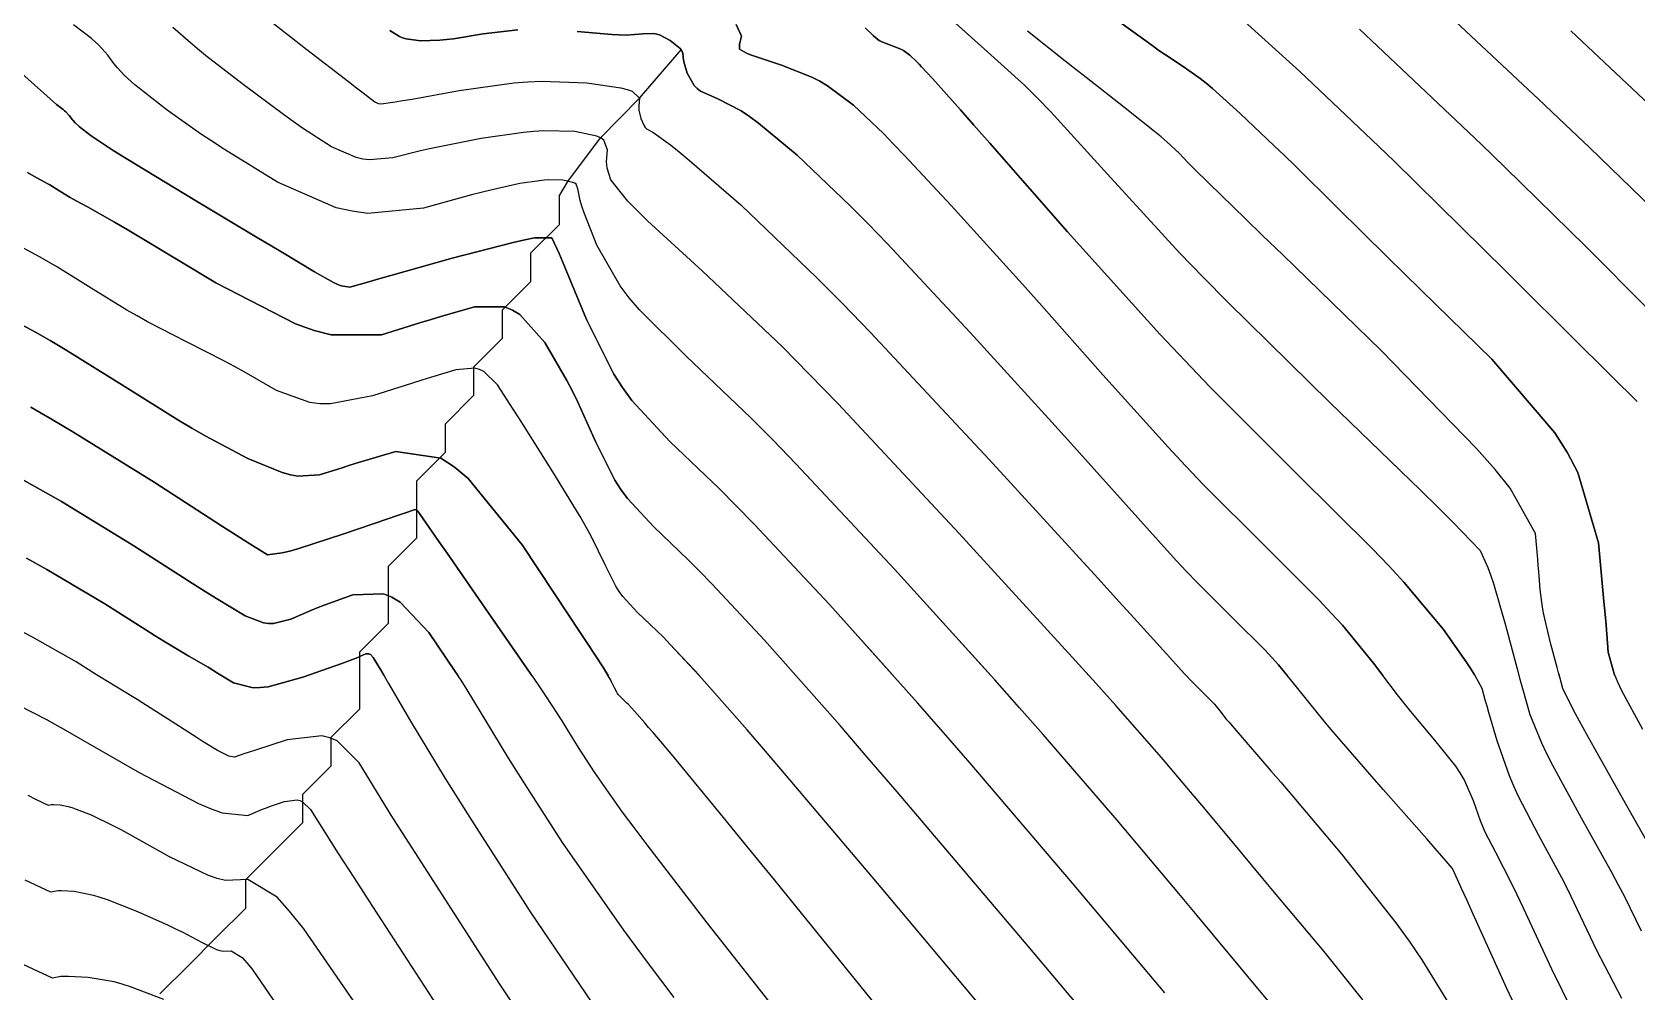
# Model space of a CAD drawing. Header units: metres. Extents: x 837117 to 838479, y 1189012 to 1191015.
# Drawn here: x 837919.5 to 837975.8, y 1189210.5 to 1189244.2 of the extents above; entities that cross this region are included whole.
import ezdxf

# ---------------------------------------------------------------- set-up
doc = ezdxf.new("R2010")
doc.units = ezdxf.units.M
doc.header["$LTSCALE"] = 0.3
for name, color, linetype in [('COTAS 10', 1, 'Continuous'), ('COTAS INT', 252, 'Continuous'), ('DRENAJE', 5, 'Continuous')]:
    doc.layers.add(name, color=color, linetype=linetype)

msp = doc.modelspace()

# ---------------------------------------------------------------- linework, layer by layer
at = {"layer": 'COTAS 10'}
for points in [[(837975.763, 1189231.206), (837974.873, 1189232.086), (837974.419, 1189232.538), (837973.874, 1189233.08), (837971.152, 1189235.789), (837968.032, 1189238.868), (837967.235, 1189239.644), (837966.468, 1189240.386), (837963.942, 1189242.786), (837961.87, 1189244.655)], [(837975.763, 1189231.206), (837974.873, 1189232.086), (837974.419, 1189232.538), (837973.874, 1189233.08), (837971.152, 1189235.789), (837968.032, 1189238.868), (837967.235, 1189239.644), (837966.468, 1189240.386), (837963.942, 1189242.786), (837961.87, 1189244.655)], [(837973.868, 1189209.055), (837972.77, 1189211.285), (837971.786, 1189213.423), (837971.563, 1189213.893), (837971.361, 1189214.311), (837970.812, 1189215.377), (837970.443, 1189216.094), (837970.355, 1189216.291), (837970.274, 1189216.488), (837970.03, 1189217.192), (837969.698, 1189217.946), (837969.562, 1189218.173), (837969.405, 1189218.409), (837968.677, 1189219.327), (837967.826, 1189220.332), (837967.592, 1189220.622), (837967.359, 1189220.918), (837966.522, 1189222.029), (837965.435, 1189223.353), (837965.043, 1189223.783), (837964.613, 1189224.24), (837962.73, 1189226.118), (837960.555, 1189228.293), (837959.939, 1189228.937), (837959.318, 1189229.598), (837957.027, 1189232.14), (837954.797, 1189234.669), (837954.214, 1189235.324), (837953.646, 1189235.958), (837951.719, 1189238.085), (837950.081, 1189239.84), (837949.695, 1189240.24), (837949.338, 1189240.603), (837948.291, 1189241.604), (837947.382, 1189242.281), (837947.112, 1189242.44), (837946.834, 1189242.586), (837945.763, 1189243.012), (837944.854, 1189243.307), (837944.678, 1189243.37), (837944.535, 1189243.426), (837944.295, 1189243.564), (837944.291, 1189243.688), (837944.297, 1189243.735), (837944.307, 1189243.787), (837944.369, 1189244.023), (837944.174, 1189244.431)], [(837944.174, 1189244.431), (837944.369, 1189244.023), (837944.307, 1189243.787), (837944.297, 1189243.735), (837944.291, 1189243.688), (837944.295, 1189243.564), (837944.535, 1189243.426), (837944.678, 1189243.37), (837944.854, 1189243.307), (837945.763, 1189243.012), (837946.834, 1189242.586), (837947.112, 1189242.44), (837947.382, 1189242.281), (837948.291, 1189241.604), (837949.338, 1189240.603), (837949.695, 1189240.24), (837950.081, 1189239.84), (837951.719, 1189238.085), (837953.646, 1189235.958), (837954.214, 1189235.324), (837954.797, 1189234.669), (837957.027, 1189232.14), (837959.318, 1189229.598), (837959.939, 1189228.937), (837960.555, 1189228.293), (837962.73, 1189226.118), (837964.613, 1189224.24), (837965.043, 1189223.783), (837965.435, 1189223.353), (837966.522, 1189222.029), (837966.854, 1189221.589)], [(837959.203, 1189210.461), (837955.971, 1189214.305), (837952.381, 1189218.517), (837951.444, 1189219.596), (837950.532, 1189220.637), (837947.445, 1189224.08), (837944.809, 1189226.901), (837944.181, 1189227.55), (837943.597, 1189228.142), (837941.855, 1189229.802), (837940.522, 1189231.241), (837940.195, 1189231.694), (837939.887, 1189232.17), (837938.926, 1189234.085), (837938.228, 1189235.783), (837938.085, 1189236.122), (837937.965, 1189236.404), (837937.712, 1189236.95), (837937.11, 1189236.946), (837936.769, 1189236.882), (837936.352, 1189236.79), (837934.218, 1189236.232), (837932.07, 1189235.628), (837931.645, 1189235.508), (837931.292, 1189235.408), (837930.632, 1189235.217), (837930.331, 1189235.263), (837930.206, 1189235.313), (837930.063, 1189235.379), (837929.395, 1189235.752), (837928.273, 1189236.429), (837927.843, 1189236.687), (837927.362, 1189236.976), (837925.198, 1189238.274), (837923.118, 1189239.53), (837922.692, 1189239.793), (837922.329, 1189240.018), (837921.559, 1189240.526), (837921.262, 1189240.758), (837921.197, 1189240.81), (837921.141, 1189240.857), (837921.002, 1189240.98), (837920.917, 1189241.074), (837920.894, 1189241.101), (837920.871, 1189241.13), (837920.792, 1189241.238), (837920.676, 1189241.368), (837920.631, 1189241.409), (837920.58, 1189241.453), (837920.346, 1189241.632), (837919.136, 1189242.714)], [(837919.136, 1189242.714), (837920.346, 1189241.632), (837920.58, 1189241.453), (837920.631, 1189241.409), (837920.676, 1189241.368), (837920.792, 1189241.238), (837920.871, 1189241.13), (837920.894, 1189241.101), (837920.917, 1189241.074), (837921.002, 1189240.98), (837921.141, 1189240.857), (837921.197, 1189240.81), (837921.262, 1189240.758), (837921.559, 1189240.526), (837922.329, 1189240.018), (837922.692, 1189239.793), (837923.118, 1189239.53), (837925.198, 1189238.274), (837927.362, 1189236.976), (837927.843, 1189236.687), (837928.273, 1189236.429), (837929.395, 1189235.752), (837930.063, 1189235.379), (837930.206, 1189235.313), (837930.331, 1189235.263), (837930.632, 1189235.217), (837931.292, 1189235.408), (837931.645, 1189235.508), (837932.07, 1189235.628), (837934.218, 1189236.232), (837936.352, 1189236.79), (837936.769, 1189236.882), (837937.11, 1189236.946), (837937.712, 1189236.95), (837937.965, 1189236.404), (837938.085, 1189236.122), (837938.228, 1189235.783), (837938.926, 1189234.085), (837939.887, 1189232.17), (837940.195, 1189231.694), (837940.522, 1189231.241), (837941.855, 1189229.802), (837943.597, 1189228.142), (837944.181, 1189227.55), (837944.809, 1189226.901), (837947.445, 1189224.08), (837949.679, 1189221.589)], [(837942, 1189210.295), (837941.07, 1189211.535), (837940.241, 1189212.658), (837938.085, 1189215.734), (837936.763, 1189217.793), (837936.459, 1189218.274), (837936.183, 1189218.716), (837935.412, 1189219.992), (837934.743, 1189221.092), (837934.53, 1189221.424), (837934.306, 1189221.767), (837933.4, 1189223.105), (837932.394, 1189224.167), (837932.107, 1189224.337), (837931.816, 1189224.453), (837930.737, 1189224.425), (837929.732, 1189224.063), (837929.489, 1189223.969), (837929.261, 1189223.878), (837928.561, 1189223.573), (837927.949, 1189223.415), (837927.776, 1189223.417), (837927.601, 1189223.439), (837926.956, 1189223.684), (837925.959, 1189224.289), (837925.563, 1189224.538), (837925.114, 1189224.822), (837923.059, 1189226.143), (837920.525, 1189227.694), (837919.774, 1189228.123), (837919.003, 1189228.552)], [(837919.003, 1189228.552), (837919.774, 1189228.123), (837920.525, 1189227.694), (837923.059, 1189226.143), (837925.114, 1189224.822), (837925.563, 1189224.538), (837925.959, 1189224.289), (837926.956, 1189223.684), (837927.601, 1189223.439), (837927.776, 1189223.417), (837927.949, 1189223.415), (837928.561, 1189223.573), (837929.261, 1189223.878), (837929.489, 1189223.969), (837929.732, 1189224.063), (837930.737, 1189224.425), (837931.816, 1189224.453), (837932.107, 1189224.337), (837932.394, 1189224.167), (837933.4, 1189223.105), (837934.306, 1189221.767), (837934.423, 1189221.589)], [(837919.233, 1189214.42), (837920.138, 1189214.002), (837920.331, 1189214.04), (837920.415, 1189214.044), (837920.511, 1189214.044), (837920.969, 1189214.02), (837921.64, 1189213.883), (837921.871, 1189213.813), (837922.122, 1189213.728), (837923.188, 1189213.306), (837924.262, 1189212.827), (837924.517, 1189212.708), (837924.753, 1189212.593), (837925.451, 1189212.227), (837925.959, 1189211.98), (837926.076, 1189211.942), (837926.182, 1189211.916), (837926.476, 1189211.93), (837926.858, 1189211.697), (837927.02, 1189211.516), (837927.205, 1189211.283), (837928.077, 1189210.02)]]:
    msp.add_lwpolyline(points, dxfattribs=at)
at = {"layer": 'COTAS INT'}
for points in [[(837968.125, 1189245.742), (837972.309, 1189241.813), (837973.246, 1189240.926), (837974.086, 1189240.126), (837976.318, 1189237.961)], [(837976.318, 1189237.961), (837974.086, 1189240.126), (837973.246, 1189240.926), (837972.309, 1189241.813), (837968.125, 1189245.742)], [(837927.572, 1189244.768), (837929.125, 1189243.553), (837930.586, 1189242.434), (837930.869, 1189242.216), (837931.101, 1189242.038), (837931.502, 1189241.724), (837931.574, 1189241.679), (837931.598, 1189241.67), (837931.624, 1189241.663), (837931.732, 1189241.648), (837932.223, 1189241.716), (837932.49, 1189241.761), (837932.814, 1189241.818), (837934.461, 1189242.116), (837936.376, 1189242.385), (837936.87, 1189242.423), (837937.348, 1189242.445), (837938.942, 1189242.392), (837940.131, 1189242.214), (837940.354, 1189242.157), (837940.53, 1189242.097), (837940.782, 1189241.854), (837940.759, 1189241.583), (837940.762, 1189241.505), (837940.769, 1189241.426), (837940.829, 1189241.133), (837940.947, 1189240.877), (837940.99, 1189240.822), (837941.038, 1189240.773), (837941.252, 1189240.654), (837941.874, 1189240.217), (837942.18, 1189239.968), (837942.543, 1189239.664), (837944.339, 1189238.102), (837946.996, 1189235.562), (837947.903, 1189234.641), (837948.883, 1189233.625), (837953.042, 1189229.171), (837956.853, 1189225.003), (837957.615, 1189224.167), (837958.25, 1189223.471), (837959.484, 1189222.107), (837959.882, 1189221.666), (837959.989, 1189221.551), (837960.096, 1189221.439), (837960.474, 1189221.062), (837960.801, 1189220.736), (837960.875, 1189220.656), (837960.943, 1189220.582), (837961.132, 1189220.352), (837961.362, 1189220.063), (837961.456, 1189219.951), (837961.563, 1189219.825), (837962.059, 1189219.256), (837962.927, 1189218.25), (837963.268, 1189217.849), (837963.654, 1189217.395), (837965.412, 1189215.313), (837967.301, 1189212.919), (837967.769, 1189212.268), (837968.213, 1189211.621), (837969.617, 1189209.331)], [(837927.572, 1189244.768), (837929.125, 1189243.553), (837930.586, 1189242.434), (837930.869, 1189242.216), (837931.101, 1189242.038), (837931.502, 1189241.724), (837931.574, 1189241.679), (837931.598, 1189241.67), (837931.624, 1189241.663), (837931.732, 1189241.648), (837932.223, 1189241.716), (837932.49, 1189241.761), (837932.814, 1189241.818), (837934.461, 1189242.116), (837936.376, 1189242.385), (837936.87, 1189242.423), (837937.348, 1189242.445), (837938.942, 1189242.392), (837940.131, 1189242.214), (837940.354, 1189242.157), (837940.53, 1189242.097), (837940.782, 1189241.854), (837940.759, 1189241.583), (837940.762, 1189241.505), (837940.769, 1189241.426), (837940.829, 1189241.133), (837940.947, 1189240.877), (837940.99, 1189240.822), (837941.038, 1189240.773), (837941.252, 1189240.654), (837941.874, 1189240.217), (837942.18, 1189239.968), (837942.543, 1189239.664), (837944.339, 1189238.102), (837946.996, 1189235.562), (837947.903, 1189234.641), (837948.883, 1189233.625), (837953.042, 1189229.171), (837956.853, 1189225.003), (837957.615, 1189224.167), (837958.25, 1189223.471), (837959.484, 1189222.107), (837959.882, 1189221.666), (837959.954, 1189221.589)], [(837962.878, 1189210.123), (837960.91, 1189212.485), (837960.336, 1189213.171), (837959.751, 1189213.871), (837957.533, 1189216.512), (837954.937, 1189219.526), (837954.113, 1189220.46), (837953.243, 1189221.437), (837949.722, 1189225.327), (837946.279, 1189229.012), (837945.459, 1189229.859), (837944.696, 1189230.632), (837942.423, 1189232.799), (837940.788, 1189234.417), (837940.428, 1189234.844), (837940.109, 1189235.261), (837939.29, 1189236.689), (837938.85, 1189237.825), (837938.769, 1189238.058), (837938.706, 1189238.255), (837938.625, 1189238.671), (837938.566, 1189238.829), (837938.517, 1189238.863), (837938.453, 1189238.893), (837938.104, 1189238.967), (837937.603, 1189238.978), (837937.444, 1189238.968), (837937.276, 1189238.953), (837936.596, 1189238.852), (837935.627, 1189238.638), (837935.278, 1189238.551), (837934.893, 1189238.452), (837933.209, 1189237.994), (837931.26, 1189237.807), (837930.709, 1189237.879), (837930.152, 1189238.005), (837928.098, 1189238.905), (837926.234, 1189240.053), (837925.796, 1189240.334), (837925.394, 1189240.599), (837924.225, 1189241.425), (837923.418, 1189242.054), (837923.244, 1189242.195), (837923.091, 1189242.321), (837922.715, 1189242.656), (837922.483, 1189242.909), (837922.421, 1189242.984), (837922.36, 1189243.061), (837922.145, 1189243.355), (837921.832, 1189243.705), (837921.709, 1189243.818), (837921.571, 1189243.937), (837920.939, 1189244.422)], [(837953.106, 1189221.589), (837949.722, 1189225.327), (837946.279, 1189229.012), (837945.459, 1189229.859), (837944.696, 1189230.632), (837942.423, 1189232.799), (837940.788, 1189234.417), (837940.428, 1189234.844), (837940.109, 1189235.261), (837939.29, 1189236.689), (837938.85, 1189237.825), (837938.769, 1189238.058), (837938.706, 1189238.255), (837938.625, 1189238.671), (837938.566, 1189238.829), (837938.517, 1189238.863), (837938.453, 1189238.893), (837938.104, 1189238.967), (837937.603, 1189238.978), (837937.444, 1189238.968), (837937.276, 1189238.953), (837936.596, 1189238.852), (837935.627, 1189238.638), (837935.278, 1189238.551), (837934.893, 1189238.452), (837933.209, 1189237.994), (837931.26, 1189237.807), (837930.709, 1189237.879), (837930.152, 1189238.005), (837928.098, 1189238.905), (837926.234, 1189240.053), (837925.796, 1189240.334), (837925.394, 1189240.599), (837924.225, 1189241.425), (837923.418, 1189242.054), (837923.244, 1189242.195), (837923.091, 1189242.321), (837922.715, 1189242.656), (837922.483, 1189242.909), (837922.421, 1189242.984), (837922.36, 1189243.061), (837922.145, 1189243.355), (837921.832, 1189243.705), (837921.709, 1189243.818), (837921.571, 1189243.937), (837920.939, 1189244.422)], [(837966.154, 1189210.208), (837964.791, 1189211.911), (837963.359, 1189213.614), (837962.996, 1189214.048), (837962.647, 1189214.464), (837961.507, 1189215.832), (837960.501, 1189217.041), (837960.236, 1189217.358), (837959.978, 1189217.667), (837959.094, 1189218.72), (837957.493, 1189220.534), (837956.782, 1189221.324), (837955.954, 1189222.238), (837951.999, 1189226.575), (837947.75, 1189231.122), (837946.737, 1189232.168), (837945.796, 1189233.122), (837942.99, 1189235.796), (837941.073, 1189237.546), (837940.693, 1189237.916), (837940.378, 1189238.236), (837939.781, 1189238.98), (837939.659, 1189239.398), (837939.642, 1189239.513), (837939.632, 1189239.627), (837939.66, 1189240.034), (837939.532, 1189240.379), (837939.424, 1189240.453), (837939.286, 1189240.519), (837938.523, 1189240.679), (837937.43, 1189240.703), (837937.083, 1189240.682), (837936.716, 1189240.649), (837935.23, 1189240.429), (837933.775, 1189240.146), (837933.428, 1189240.072), (837933.105, 1189240.001), (837932.14, 1189239.76), (837931.318, 1189239.682), (837931.085, 1189239.712), (837930.85, 1189239.765), (837929.984, 1189240.145), (837928.973, 1189240.8), (837928.648, 1189241.027), (837928.302, 1189241.273), (837926.89, 1189242.325), (837925.575, 1189243.35), (837925.29, 1189243.579), (837925.041, 1189243.785), (837924.428, 1189244.331)], [(837956.542, 1189221.589), (837955.954, 1189222.238), (837951.999, 1189226.575), (837947.75, 1189231.122), (837946.737, 1189232.168), (837945.796, 1189233.122), (837942.99, 1189235.796), (837941.073, 1189237.546), (837940.693, 1189237.916), (837940.378, 1189238.236), (837939.781, 1189238.98), (837939.659, 1189239.398), (837939.642, 1189239.513), (837939.632, 1189239.627), (837939.66, 1189240.034), (837939.532, 1189240.379), (837939.424, 1189240.453), (837939.286, 1189240.519), (837938.523, 1189240.679), (837937.43, 1189240.703), (837937.083, 1189240.682), (837936.716, 1189240.649), (837935.23, 1189240.429), (837933.775, 1189240.146), (837933.428, 1189240.072), (837933.105, 1189240.001), (837932.14, 1189239.76), (837931.318, 1189239.682), (837931.085, 1189239.712), (837930.85, 1189239.765), (837929.984, 1189240.145), (837928.973, 1189240.8), (837928.648, 1189241.027), (837928.302, 1189241.273), (837926.89, 1189242.325), (837925.575, 1189243.35), (837925.29, 1189243.579), (837925.041, 1189243.785), (837924.428, 1189244.331)], [(837936.517, 1189244.244), (837935.306, 1189244.101), (837934.262, 1189243.934), (837934.015, 1189243.904), (837933.785, 1189243.881), (837933.108, 1189243.861), (837932.602, 1189243.932), (837932.48, 1189243.968), (837932.368, 1189244.01), (837932.029, 1189244.221)], [(837932.029, 1189244.221), (837932.368, 1189244.01), (837932.48, 1189243.968), (837932.602, 1189243.932), (837933.108, 1189243.861), (837933.785, 1189243.881), (837934.015, 1189243.904), (837934.262, 1189243.934), (837935.306, 1189244.101), (837936.517, 1189244.244)], [(837972.483, 1189207.885), (837971.199, 1189210.613), (837970.02, 1189213.217), (837969.794, 1189213.716), (837969.611, 1189214.118), (837969.315, 1189214.768), (837969.304, 1189214.789), (837969.302, 1189214.795), (837969.299, 1189214.801), (837969.292, 1189214.821), (837968.917, 1189215.258), (837968.682, 1189215.526), (837968.391, 1189215.858), (837966.867, 1189217.59), (837965.25, 1189219.449), (837964.899, 1189219.861), (837964.59, 1189220.23), (837963.827, 1189221.191), (837963.189, 1189221.967), (837962.959, 1189222.22), (837962.707, 1189222.488), (837961.602, 1189223.59), (837960.326, 1189224.866), (837959.964, 1189225.244), (837959.6, 1189225.632), (837958.256, 1189227.123), (837956.523, 1189229.07), (837955.915, 1189229.746), (837955.25, 1189230.48), (837952.381, 1189233.628), (837949.482, 1189236.733), (837948.799, 1189237.441), (837948.167, 1189238.083), (837946.315, 1189239.853), (837944.963, 1189240.972), (837944.646, 1189241.204), (837944.354, 1189241.402), (837943.507, 1189241.833), (837942.93, 1189242.097), (837942.807, 1189242.189), (837942.701, 1189242.289), (837942.454, 1189242.72), (837942.346, 1189243.124), (837942.327, 1189243.208), (837942.314, 1189243.279), (837942.304, 1189243.434), (837942.251, 1189243.546), (837942.209, 1189243.59), (837942.156, 1189243.64), (837941.865, 1189243.869), (837941.494, 1189244.066), (837941.39, 1189244.096), (837941.285, 1189244.116), (837940.903, 1189244.101), (837940.315, 1189244.063), (837940.08, 1189244.068), (837939.815, 1189244.081), (837938.599, 1189244.184)], [(837938.599, 1189244.184), (837939.815, 1189244.081), (837940.08, 1189244.068), (837940.315, 1189244.063), (837940.903, 1189244.101), (837941.285, 1189244.116), (837941.39, 1189244.096), (837941.494, 1189244.066), (837941.865, 1189243.869), (837942.156, 1189243.64), (837942.209, 1189243.59), (837942.251, 1189243.546), (837942.304, 1189243.434), (837942.314, 1189243.279), (837942.327, 1189243.208), (837942.346, 1189243.124), (837942.454, 1189242.72), (837942.701, 1189242.289), (837942.807, 1189242.189), (837942.93, 1189242.097), (837943.507, 1189241.833), (837944.354, 1189241.402), (837944.646, 1189241.204), (837944.963, 1189240.972), (837946.315, 1189239.853), (837948.167, 1189238.083), (837948.799, 1189237.441), (837949.482, 1189236.733), (837952.381, 1189233.628), (837955.25, 1189230.48), (837955.915, 1189229.746), (837956.523, 1189229.07), (837958.256, 1189227.123), (837959.6, 1189225.632), (837959.964, 1189225.244), (837960.326, 1189224.866), (837961.602, 1189223.59), (837962.707, 1189222.488), (837962.959, 1189222.22), (837963.189, 1189221.967), (837963.5, 1189221.589)], [(837970.084, 1189221.589), (837970.067, 1189221.62), (837969.935, 1189221.827), (837969.776, 1189222.067), (837968.972, 1189223.206), (837967.59, 1189224.864), (837967.066, 1189225.43), (837966.481, 1189226.043), (837963.858, 1189228.646), (837960.784, 1189231.719), (837959.914, 1189232.629), (837959.036, 1189233.565), (837955.799, 1189237.156), (837953.07, 1189240.268), (837952.513, 1189240.902), (837952.042, 1189241.436), (837951.058, 1189242.543), (837950.68, 1189242.948), (837950.591, 1189243.04), (837950.509, 1189243.124), (837950.267, 1189243.355), (837950.042, 1189243.516), (837949.97, 1189243.555), (837949.893, 1189243.593), (837949.582, 1189243.711), (837949.283, 1189243.826), (837949.214, 1189243.861), (837949.152, 1189243.898), (837948.977, 1189244.046), (837948.694, 1189244.316)], [(837948.694, 1189244.316), (837948.977, 1189244.046), (837949.152, 1189243.898), (837949.214, 1189243.861), (837949.283, 1189243.826), (837949.582, 1189243.711), (837949.893, 1189243.593), (837949.97, 1189243.555), (837950.042, 1189243.516), (837950.267, 1189243.355), (837950.509, 1189243.124), (837950.591, 1189243.04), (837950.68, 1189242.948), (837951.058, 1189242.543), (837952.042, 1189241.436), (837952.513, 1189240.902), (837953.07, 1189240.268), (837955.799, 1189237.156), (837959.036, 1189233.565), (837959.914, 1189232.629), (837960.784, 1189231.719), (837963.858, 1189228.646), (837966.481, 1189226.043), (837967.066, 1189225.43), (837967.59, 1189224.864), (837968.972, 1189223.206), (837969.776, 1189222.067), (837969.935, 1189221.827), (837970.067, 1189221.62), (837970.315, 1189221.147), (837970.438, 1189220.708), (837970.491, 1189220.522), (837970.552, 1189220.309), (837970.842, 1189219.308), (837971.276, 1189218.08), (837971.428, 1189217.724), (837971.594, 1189217.36), (837972.31, 1189215.985), (837973.112, 1189214.503), (837973.332, 1189214.071), (837973.552, 1189213.629), (837974.341, 1189211.957), (837975.214, 1189210.273)], [(837951.867, 1189244.48), (837952.985, 1189243.472), (837954.297, 1189242.295), (837954.737, 1189241.854), (837955.21, 1189241.364), (837957.193, 1189239.177), (837959.725, 1189236.422), (837960.545, 1189235.573), (837961.415, 1189234.687), (837964.987, 1189231.174), (837968.172, 1189228.092), (837968.799, 1189227.477), (837969.316, 1189226.965), (837970.263, 1189225.978), (837970.536, 1189225.387), (837970.628, 1189225.124), (837970.727, 1189224.819), (837971.145, 1189223.359), (837971.558, 1189221.82), (837971.655, 1189221.464), (837971.745, 1189221.139), (837972.003, 1189220.221), (837972.407, 1189219.228), (837972.588, 1189218.855), (837972.798, 1189218.441), (837973.807, 1189216.594), (837974.862, 1189214.695), (837975.102, 1189214.248), (837975.319, 1189213.835), (837975.912, 1189212.63)], [(837951.867, 1189244.48), (837952.985, 1189243.472), (837954.297, 1189242.295), (837954.737, 1189241.854), (837955.21, 1189241.364), (837957.193, 1189239.177), (837959.725, 1189236.422), (837960.545, 1189235.573), (837961.415, 1189234.687), (837964.987, 1189231.174), (837968.172, 1189228.092), (837968.799, 1189227.477), (837969.316, 1189226.965), (837970.263, 1189225.978), (837970.536, 1189225.387), (837970.628, 1189225.124), (837970.727, 1189224.819), (837971.145, 1189223.359), (837971.558, 1189221.82), (837971.621, 1189221.589)], [(837976.613, 1189214.887), (837975.305, 1189217.202), (837974.003, 1189219.522), (837973.748, 1189219.987), (837973.539, 1189220.375), (837973.165, 1189221.134), (837973.055, 1189221.529), (837973.012, 1189221.687), (837972.963, 1189221.867), (837972.741, 1189222.694), (837972.527, 1189223.576), (837972.483, 1189223.79), (837972.446, 1189223.992), (837972.367, 1189224.615), (837972.319, 1189225.244), (837972.301, 1189225.45), (837972.282, 1189225.669), (837972.198, 1189226.578), (837971.31, 1189228.17), (837970.784, 1189228.82), (837970.137, 1189229.561), (837966.789, 1189232.996), (837963.344, 1189236.346), (837962.636, 1189237.034), (837962.035, 1189237.618), (837960.751, 1189238.862), (837960.234, 1189239.368), (837960.115, 1189239.486), (837960.008, 1189239.596), (837959.71, 1189239.915), (837959.272, 1189240.322), (837959.076, 1189240.487), (837958.848, 1189240.675), (837957.753, 1189241.542), (837956.443, 1189242.568), (837956.08, 1189242.855), (837955.715, 1189243.144), (837954.396, 1189244.202)], [(837973.039, 1189221.589), (837973.012, 1189221.687), (837972.963, 1189221.867), (837972.741, 1189222.694), (837972.527, 1189223.576), (837972.483, 1189223.79), (837972.446, 1189223.992), (837972.367, 1189224.615), (837972.319, 1189225.244), (837972.301, 1189225.45), (837972.282, 1189225.669), (837972.198, 1189226.578), (837971.31, 1189228.17), (837970.784, 1189228.82), (837970.137, 1189229.561), (837966.789, 1189232.996), (837963.344, 1189236.346), (837962.636, 1189237.034), (837962.035, 1189237.618), (837960.751, 1189238.862), (837960.234, 1189239.368), (837960.115, 1189239.486), (837960.008, 1189239.596), (837959.71, 1189239.915), (837959.272, 1189240.322), (837959.076, 1189240.487), (837958.848, 1189240.675), (837957.753, 1189241.542), (837956.443, 1189242.568), (837956.08, 1189242.855), (837955.715, 1189243.144), (837954.396, 1189244.202)], [(837957.626, 1189244.511), (837958.745, 1189243.703), (837958.999, 1189243.525), (837959.228, 1189243.367), (837959.854, 1189242.964), (837960.445, 1189242.544), (837960.652, 1189242.376), (837960.878, 1189242.185), (837961.851, 1189241.308), (837963.037, 1189240.181), (837963.397, 1189239.833), (837963.771, 1189239.469), (837965.236, 1189238.023), (837967.014, 1189236.264), (837967.586, 1189235.703), (837968.192, 1189235.109), (837970.666, 1189232.695), (837972.881, 1189230.109), (837973.324, 1189229.407), (837973.692, 1189228.711), (837974.409, 1189226.247), (837974.604, 1189224.184), (837974.645, 1189223.741), (837974.679, 1189223.353), (837974.756, 1189222.415), (837974.963, 1189221.65), (837975.079, 1189221.371), (837975.222, 1189221.062), (837975.952, 1189219.706)], [(837974.989, 1189221.589), (837974.963, 1189221.65), (837974.756, 1189222.415), (837974.679, 1189223.353), (837974.645, 1189223.741), (837974.604, 1189224.184), (837974.409, 1189226.247), (837973.692, 1189228.711), (837973.324, 1189229.407), (837972.881, 1189230.109), (837970.666, 1189232.695), (837968.192, 1189235.109), (837967.586, 1189235.703), (837967.014, 1189236.264), (837965.236, 1189238.023), (837963.771, 1189239.469), (837963.397, 1189239.833), (837963.037, 1189240.181), (837961.851, 1189241.308), (837960.878, 1189242.185), (837960.652, 1189242.376), (837960.445, 1189242.544), (837959.854, 1189242.964), (837959.228, 1189243.367), (837958.999, 1189243.525), (837958.745, 1189243.703), (837957.626, 1189244.511)], [(837966.034, 1189244.264), (837969.423, 1189241.065), (837970.296, 1189240.229), (837971.141, 1189239.415), (837973.957, 1189236.654), (837976.166, 1189234.429)], [(837966.034, 1189244.264), (837969.423, 1189241.065), (837970.296, 1189240.229), (837971.141, 1189239.415), (837973.957, 1189236.654), (837976.166, 1189234.429)], [(837976.389, 1189241.445), (837973.44, 1189244.208)], [(837973.44, 1189244.208), (837976.389, 1189241.445)], [(837958.656, 1189207.05), (837954.41, 1189212.098), (837949.825, 1189217.509), (837948.775, 1189218.732), (837947.821, 1189219.837), (837945.168, 1189222.832), (837943.338, 1189224.791), (837942.902, 1189225.241), (837942.497, 1189225.652), (837941.288, 1189226.804), (837940.362, 1189227.803), (837940.136, 1189228.118), (837939.921, 1189228.448), (837939.254, 1189229.778), (837938.625, 1189231.187), (837938.435, 1189231.568), (837938.237, 1189231.945), (837937.466, 1189233.27), (837936.592, 1189234.254), (837936.329, 1189234.415), (837936.058, 1189234.527), (837935.003, 1189234.531), (837933.827, 1189234.189), (837933.479, 1189234.084), (837933.121, 1189233.975), (837931.747, 1189233.542), (837929.982, 1189233.54), (837929.377, 1189233.702), (837928.722, 1189233.935), (837925.937, 1189235.364), (837923.353, 1189236.924), (837922.825, 1189237.238), (837922.377, 1189237.502), (837921.438, 1189238.034), (837921.039, 1189238.241), (837920.932, 1189238.301), (837920.826, 1189238.361), (837920.458, 1189238.587), (837920.112, 1189238.802), (837920.021, 1189238.856), (837919.932, 1189238.907), (837919.628, 1189239.069), (837919.325, 1189239.244)], [(837919.325, 1189239.244), (837919.628, 1189239.069), (837919.932, 1189238.907), (837920.021, 1189238.856), (837920.112, 1189238.802), (837920.458, 1189238.587), (837920.826, 1189238.361), (837920.932, 1189238.301), (837921.039, 1189238.241), (837921.438, 1189238.034), (837922.377, 1189237.502), (837922.825, 1189237.238), (837923.353, 1189236.924), (837925.937, 1189235.364), (837928.722, 1189233.935), (837929.377, 1189233.702), (837929.982, 1189233.54), (837931.747, 1189233.542), (837933.121, 1189233.975), (837933.479, 1189234.084), (837933.827, 1189234.189), (837935.003, 1189234.531), (837936.058, 1189234.527), (837936.329, 1189234.415), (837936.592, 1189234.254), (837937.466, 1189233.27), (837938.237, 1189231.945), (837938.435, 1189231.568), (837938.625, 1189231.187), (837939.254, 1189229.778), (837939.921, 1189228.448), (837940.136, 1189228.118), (837940.362, 1189227.803), (837941.288, 1189226.804), (837942.497, 1189225.652), (837942.902, 1189225.241), (837943.338, 1189224.791), (837945.168, 1189222.832), (837946.269, 1189221.589)], [(837952.789, 1189209.941), (837949.265, 1189214.149), (837945.942, 1189218.077), (837945.21, 1189218.933), (837944.56, 1189219.689), (837942.892, 1189221.585), (837941.868, 1189222.68), (837941.624, 1189222.932), (837941.397, 1189223.162), (837940.721, 1189223.807), (837940.203, 1189224.366), (837940.076, 1189224.542), (837939.956, 1189224.726), (837939.583, 1189225.47), (837939.104, 1189226.461), (837938.917, 1189226.801), (837938.707, 1189227.17), (837937.754, 1189228.742), (837936.784, 1189230.279), (837936.562, 1189230.627), (837936.362, 1189230.941), (837935.809, 1189231.791), (837935.331, 1189232.256), (837935.178, 1189232.326), (837935.015, 1189232.371), (837934.352, 1189232.322), (837933.464, 1189232.051), (837933.16, 1189231.956), (837932.83, 1189231.852), (837931.428, 1189231.405), (837929.957, 1189231.126), (837929.584, 1189231.129), (837929.226, 1189231.167), (837928.057, 1189231.591), (837926.921, 1189232.248), (837926.585, 1189232.433), (837926.238, 1189232.619), (837924.904, 1189233.297), (837923.541, 1189234.004), (837923.176, 1189234.207), (837922.816, 1189234.413), (837921.56, 1189235.183), (837920.383, 1189235.917), (837920.073, 1189236.099), (837919.769, 1189236.273), (837918.73, 1189236.827)], [(837942.889, 1189221.589), (837941.868, 1189222.68), (837941.624, 1189222.932), (837941.397, 1189223.162), (837940.721, 1189223.807), (837940.203, 1189224.366), (837940.076, 1189224.542), (837939.956, 1189224.726), (837939.583, 1189225.47), (837939.104, 1189226.461), (837938.917, 1189226.801), (837938.707, 1189227.17), (837937.754, 1189228.742), (837936.784, 1189230.279), (837936.562, 1189230.627), (837936.362, 1189230.941), (837935.809, 1189231.791), (837935.331, 1189232.256), (837935.178, 1189232.326), (837935.015, 1189232.371), (837934.352, 1189232.322), (837933.464, 1189232.051), (837933.16, 1189231.956), (837932.83, 1189231.852), (837931.428, 1189231.405), (837929.957, 1189231.126), (837929.584, 1189231.129), (837929.226, 1189231.167), (837928.057, 1189231.591), (837926.921, 1189232.248), (837926.585, 1189232.433), (837926.238, 1189232.619), (837924.904, 1189233.297), (837923.541, 1189234.004), (837923.176, 1189234.207), (837922.816, 1189234.413), (837921.56, 1189235.183), (837920.383, 1189235.917), (837920.073, 1189236.099), (837919.769, 1189236.273), (837918.73, 1189236.827)], [(837950.202, 1189208.638), (837945.516, 1189214.418), (837944.551, 1189215.605), (837943.731, 1189216.612), (837941.97, 1189218.756), (837941.263, 1189219.591), (837941.108, 1189219.773), (837940.969, 1189219.934), (837940.615, 1189220.337), (837940.397, 1189220.57), (837940.345, 1189220.623), (837940.297, 1189220.672), (837940.153, 1189220.809), (837940.043, 1189220.928), (837940.016, 1189220.966), (837939.991, 1189221.005), (837939.911, 1189221.163), (837939.809, 1189221.374), (837939.77, 1189221.446), (837939.725, 1189221.524), (837939.523, 1189221.859), (837938.943, 1189222.748), (837938.66, 1189223.176), (837938.325, 1189223.683), (837936.674, 1189226.174), (837934.78, 1189228.505), (837934.291, 1189228.913), (837933.819, 1189229.217), (837932.242, 1189229.454), (837930.936, 1189229.062), (837930.633, 1189228.969), (837930.357, 1189228.882), (837929.571, 1189228.627), (837928.81, 1189228.588), (837928.548, 1189228.637), (837928.264, 1189228.713), (837927.054, 1189229.207), (837925.557, 1189230.005), (837925.092, 1189230.274), (837924.605, 1189230.563), (837922.663, 1189231.779), (837920.653, 1189233.031), (837920.124, 1189233.343), (837919.606, 1189233.64), (837917.833, 1189234.585)], [(837917.833, 1189234.585), (837919.606, 1189233.64), (837920.124, 1189233.343), (837920.653, 1189233.031), (837922.663, 1189231.779), (837924.605, 1189230.563), (837925.092, 1189230.274), (837925.557, 1189230.005), (837927.054, 1189229.207), (837928.264, 1189228.713), (837928.548, 1189228.637), (837928.81, 1189228.588), (837929.571, 1189228.627), (837930.357, 1189228.882), (837930.633, 1189228.969), (837930.936, 1189229.062), (837932.242, 1189229.454), (837933.819, 1189229.217), (837934.291, 1189228.913), (837934.78, 1189228.505), (837936.674, 1189226.174), (837938.325, 1189223.683), (837938.66, 1189223.176), (837938.943, 1189222.748), (837939.523, 1189221.859), (837939.686, 1189221.589)], [(837937.011, 1189221.589), (837936.956, 1189221.669), (837935.482, 1189223.804), (837934.038, 1189225.883), (837933.754, 1189226.292), (837933.52, 1189226.629), (837933.097, 1189227.244), (837933.011, 1189227.357), (837932.991, 1189227.378), (837932.973, 1189227.393), (837932.92, 1189227.411), (837932.51, 1189227.273), (837932.266, 1189227.19), (837931.967, 1189227.088), (837930.416, 1189226.559), (837928.841, 1189226.048), (837928.526, 1189225.958), (837928.263, 1189225.89), (837927.749, 1189225.83), (837927.034, 1189226.271), (837926.644, 1189226.52), (837926.17, 1189226.823), (837923.765, 1189228.375), (837920.924, 1189230.146), (837920.175, 1189230.586), (837919.443, 1189231.006)], [(837919.443, 1189231.006), (837920.175, 1189230.586), (837920.924, 1189230.146), (837923.765, 1189228.375), (837926.17, 1189226.823), (837926.644, 1189226.52), (837927.034, 1189226.271), (837927.749, 1189225.83), (837928.263, 1189225.89), (837928.526, 1189225.958), (837928.841, 1189226.048), (837930.416, 1189226.559), (837931.967, 1189227.088), (837932.266, 1189227.19), (837932.51, 1189227.273), (837932.92, 1189227.411), (837932.973, 1189227.393), (837932.991, 1189227.378), (837933.011, 1189227.357), (837933.097, 1189227.244), (837933.52, 1189226.629), (837933.754, 1189226.292), (837934.038, 1189225.883), (837935.482, 1189223.804), (837936.956, 1189221.669), (837937.259, 1189221.224), (837937.516, 1189220.843), (837938.064, 1189219.997), (837938.389, 1189219.458), (837938.506, 1189219.272), (837938.634, 1189219.069), (837939.192, 1189218.2), (837940.184, 1189216.797), (837940.585, 1189216.257), (837941.042, 1189215.651), (837943.149, 1189212.917), (837945.804, 1189209.544)], [(837931.828, 1189221.589), (837931.704, 1189221.798), (837931.445, 1189222.223), (837931.35, 1189222.324), (837931.322, 1189222.34), (837931.295, 1189222.351), (837931.192, 1189222.348), (837931.085, 1189222.308), (837931.023, 1189222.282), (837930.906, 1189222.229), (837930.539, 1189222.087), (837930.349, 1189222.018), (837930.121, 1189221.936), (837928.982, 1189221.529), (837927.764, 1189221.2), (837927.487, 1189221.166), (837927.237, 1189221.157), (837926.549, 1189221.33), (837925.996, 1189221.679), (837925.83, 1189221.78), (837925.658, 1189221.883), (837924.991, 1189222.271), (837924.111, 1189222.797), (837923.805, 1189222.987), (837923.473, 1189223.196), (837922.046, 1189224.109), (837920.012, 1189225.315), (837919.297, 1189225.709)], [(837919.297, 1189225.709), (837920.012, 1189225.315), (837922.046, 1189224.109), (837923.473, 1189223.196), (837923.805, 1189222.987), (837924.111, 1189222.797), (837924.991, 1189222.271), (837925.658, 1189221.883), (837925.83, 1189221.78), (837925.996, 1189221.679), (837926.549, 1189221.33), (837927.237, 1189221.157), (837927.487, 1189221.166), (837927.764, 1189221.2), (837928.982, 1189221.529), (837930.121, 1189221.936), (837930.349, 1189222.018), (837930.539, 1189222.087), (837930.906, 1189222.229), (837931.023, 1189222.282), (837931.085, 1189222.308), (837931.192, 1189222.348), (837931.295, 1189222.351), (837931.322, 1189222.34), (837931.35, 1189222.324), (837931.445, 1189222.223), (837931.704, 1189221.798), (837931.834, 1189221.578), (837931.989, 1189221.313), (837932.76, 1189219.987), (837933.977, 1189217.974), (837934.413, 1189217.276), (837934.892, 1189216.517), (837936.978, 1189213.268), (837939.521, 1189209.516)], [(837938.802, 1189206.373), (837935.871, 1189210.802), (837933.15, 1189215.017), (837932.578, 1189215.913), (837932.084, 1189216.691), (837930.954, 1189218.523), (837930.191, 1189219.295), (837929.929, 1189219.405), (837929.644, 1189219.47), (837928.429, 1189219.33), (837927.318, 1189218.975), (837927.1, 1189218.904), (837926.919, 1189218.845), (837926.587, 1189218.731), (837926.446, 1189218.746), (837926.386, 1189218.767), (837926.317, 1189218.797), (837925.992, 1189218.966), (837925.49, 1189219.269), (837925.309, 1189219.382), (837925.109, 1189219.507), (837924.238, 1189220.067), (837923.372, 1189220.624), (837923.176, 1189220.747), (837923, 1189220.858), (837922.52, 1189221.147), (837922.076, 1189221.412), (837921.921, 1189221.508), (837921.753, 1189221.614), (837921.033, 1189222.075), (837919.5, 1189222.936), (837918.819, 1189223.295)], [(837921.793, 1189221.589), (837921.753, 1189221.614), (837921.033, 1189222.075), (837919.5, 1189222.936), (837918.819, 1189223.295)], [(837918.987, 1189220.558), (837920.02, 1189220.041), (837920.034, 1189220.032), (837920.038, 1189220.03), (837920.041, 1189220.028), (837920.049, 1189220.022), (837920.059, 1189220.017), (837920.062, 1189220.015), (837920.066, 1189220.012), (837920.083, 1189220.001), (837920.58, 1189219.716), (837920.886, 1189219.54), (837921.266, 1189219.323), (837923.246, 1189218.189), (837925.325, 1189217.102), (837925.767, 1189216.914), (837926.151, 1189216.776), (837927.055, 1189216.685), (837927.573, 1189216.9), (837927.713, 1189216.954), (837927.853, 1189217.006), (837928.346, 1189217.176), (837928.78, 1189217.226), (837928.881, 1189217.202), (837928.975, 1189217.163), (837929.247, 1189216.888), (837930.227, 1189215.345), (837930.767, 1189214.507), (837931.424, 1189213.491), (837934.764, 1189208.337)], [(837931.35, 1189209.315), (837929.013, 1189212.7), (837928.515, 1189213.323), (837928.082, 1189213.81), (837927.056, 1189214.435), (837926.268, 1189214.396), (837925.985, 1189214.465), (837925.673, 1189214.569), (837924.31, 1189215.23), (837922.949, 1189215.993), (837922.638, 1189216.16), (837922.357, 1189216.308), (837921.578, 1189216.687), (837921.05, 1189216.896), (837920.926, 1189216.938), (837920.812, 1189216.973), (837920.48, 1189217.04), (837920.253, 1189217.052), (837920.205, 1189217.052), (837920.164, 1189217.05), (837920.068, 1189217.031), (837919.62, 1189217.238), (837919.357, 1189217.379)], [(837924.107, 1189210.223), (837922.937, 1189210.671), (837922.643, 1189210.763), (837922.363, 1189210.84), (837921.459, 1189211), (837920.77, 1189211.036), (837920.624, 1189211.036), (837920.498, 1189211.03), (837920.207, 1189210.972), (837918.845, 1189211.602)]]:
    msp.add_lwpolyline(points, dxfattribs=at)
at = {"layer": 'DRENAJE'}
for p, q in [((837940.782, 1189241.854), (837942.251, 1189243.546)), ((837939.424, 1189240.453), (837940.782, 1189241.854)), ((837938.279, 1189238.93), (837939.424, 1189240.453)), ((837937.968, 1189238.409), (837938.279, 1189238.93))]:
    msp.add_line(p, q, dxfattribs=at)
msp.add_polyline3d([(837937.968, 1189238.409, 0), (837937.968, 1189237.41, 0), (837936.968, 1189236.41, 0), (837936.968, 1189235.41, 0), (837935.968, 1189234.411, 0), (837935.968, 1189233.411, 0), (837934.969, 1189232.411, 0), (837934.969, 1189231.412, 0), (837933.969, 1189230.412, 0), (837933.969, 1189229.412, 0), (837932.969, 1189228.413, 0), (837932.969, 1189227.413, 0), (837932.969, 1189226.413, 0), (837931.97, 1189225.414, 0), (837931.97, 1189224.414, 0), (837931.97, 1189223.414, 0), (837930.97, 1189222.415, 0), (837930.97, 1189221.415, 0), (837930.97, 1189220.415, 0), (837929.97, 1189219.416, 0), (837929.97, 1189218.416, 0), (837928.971, 1189217.416, 0), (837928.971, 1189216.417, 0), (837927.971, 1189215.417, 0), (837926.971, 1189214.417, 0), (837926.971, 1189213.418, 0), (837925.972, 1189212.418, 0), (837924.972, 1189211.418, 0), (837923.972, 1189210.419, 0)], dxfattribs=at)

doc.saveas('drawing.dxf')
